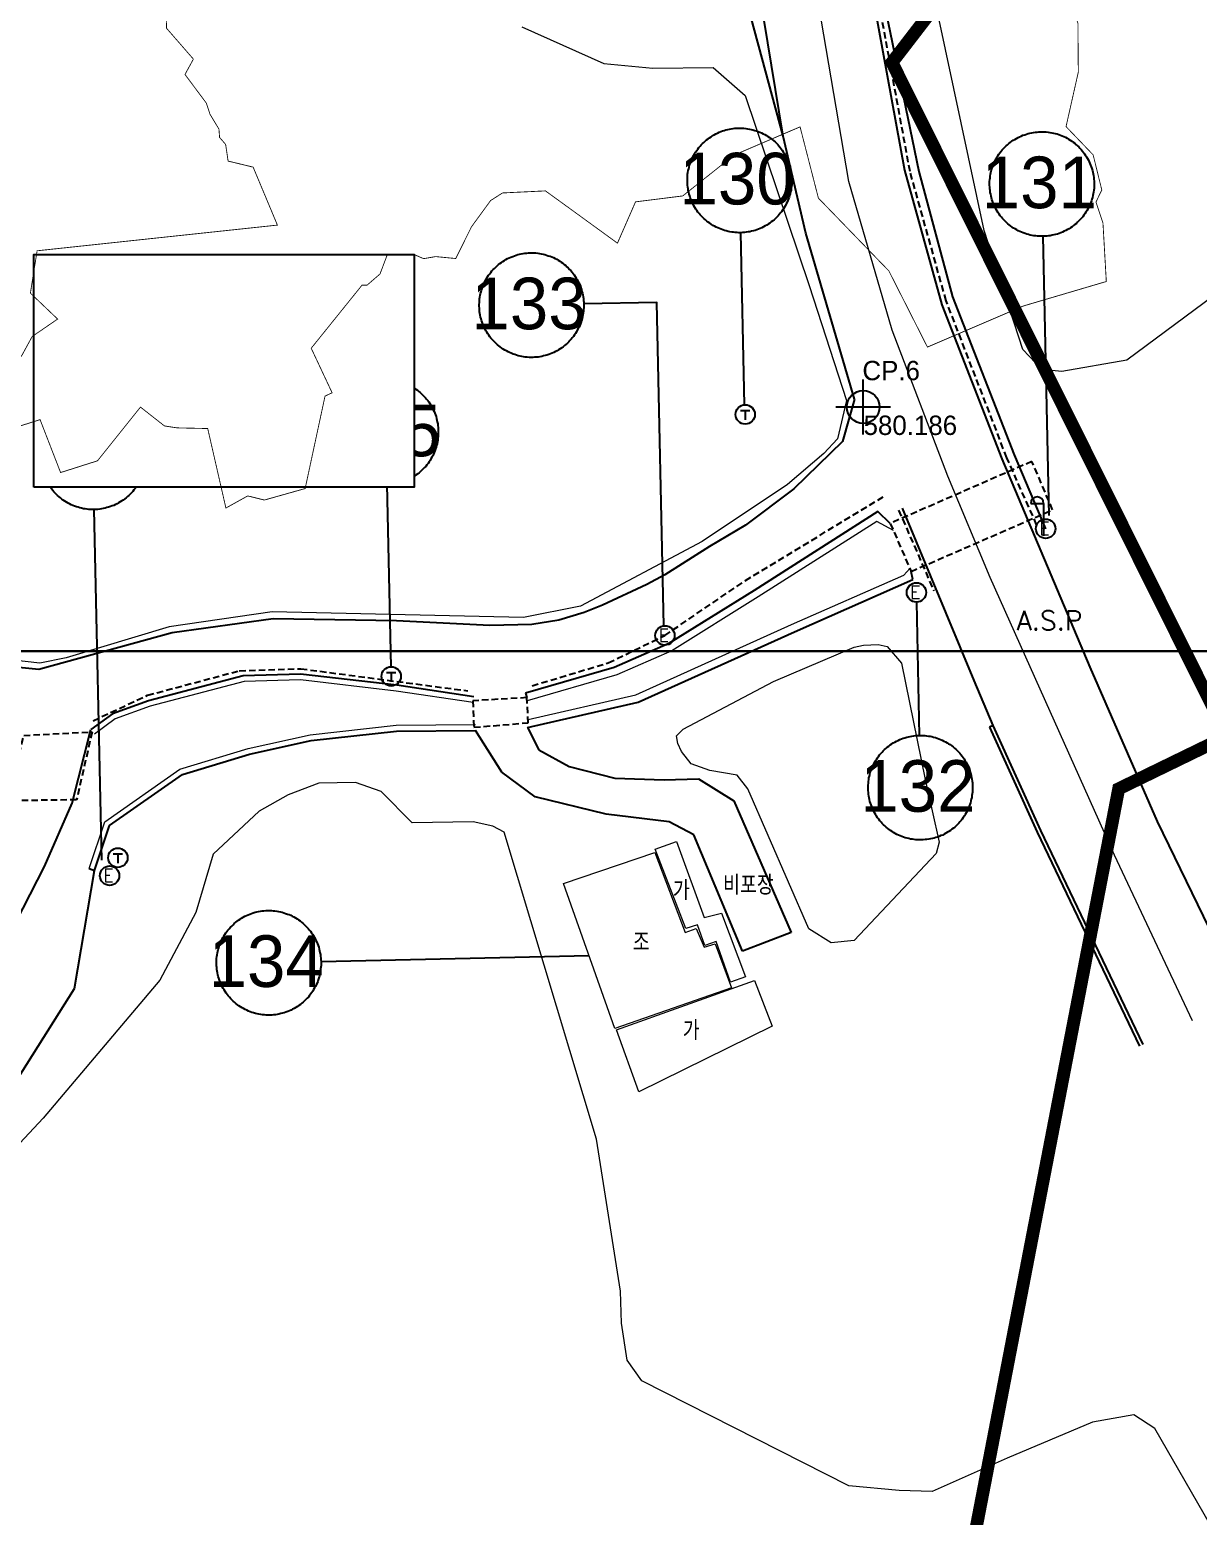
# Model space of a CAD drawing. Extents: x 296690 to 298491, y 586647 to 587790.
# Drawn here: x 297076.9 to 297167.4, y 586983 to 587098.1 of the extents above; entities that cross this region are included whole.
import ezdxf
from ezdxf.enums import TextEntityAlignment as Align

# ---------------------------------------------------------------- set-up
doc = ezdxf.new("R2010")
doc.units = 0
doc.header["$MEASUREMENT"] = 0
doc.set_wipeout_variables(frame=1)
doc.linetypes.add('DASHED', pattern=[0.75, 0.5, -0.25])
doc.linetypes.add('PHANTOM2', pattern=[1.25, 0.625, -0.125, 0.125, -0.125, 0.125, -0.125])
for name, color, linetype in [('_0넘버링', 7, 'Continuous'), ('_조사구역', 6, 'Continuous'), ('가드레일', 114, 'Continuous'), ('가로등', 7, 'Continuous'), ('기준점', 1, 'Continuous'), ('도로_비포장', 27, 'Continuous'), ('도로_아스콘', 1, 'Continuous'), ('도로_콘크리트', 7, 'Continuous'), ('석축_상단', 25, 'SUKCHUK'), ('수로(박스)', 5, 'DASHED'), ('옹벽_상단', 2, 'ONGBYUCK'), ('전력주', 2, 'Continuous'), ('지형_상단', 7, 'SUNGJEULTO'), ('통신주', 2, 'Continuous'), ('현황 텍스트', 7, 'Continuous')]:
    doc.layers.add(name, color=color, linetype=linetype)
for name, color, linetype, lineweight in [('건물', 7, 'Continuous', 20), ('바닥재질', 254, 'Continuous', 20), ('밭', 3, 'Continuous', 18), ('석축_하단', 30, 'Continuous', 18), ('중앙선', 2, 'Continuous', 18)]:
    doc.layers.add(name, color=color, linetype=linetype, lineweight=lineweight)
doc.styles.add('GHS', font='simplex.shx', dxfattribs={"bigfont": 'ngsw.shx'})
doc.styles.add('JKS_FONT', font='', dxfattribs={"height": 1.5})
doc.styles.add('sks-ghs', font='romans.shx', dxfattribs={"bigfont": 'ghs.shx'})
doc.styles.get('JKS_FONT').set_extended_font_data('Expo M')
doc.linetypes.add('ONGBYUCK', pattern='A,1,0,[")",sks-ghs,S=0.5,R=90,X=0.5,Y=0],2', length=3)
doc.linetypes.add('SUKCHUK', pattern='A,1,["V",sks-ghs,S=0.5,R=0,X=0.5,Y=0],0.25,["V",sks-ghs,S=0.5,R=0,X=0.5,Y=0],0.25,["V",sks-ghs,S=0.5,R=0,X=0.5,Y=0],1', length=2.5)
doc.linetypes.add('SUNGJEULTO', pattern='A,0.25,["|",sks-ghs,S=0.3,R=0,X=0.5,Y=0.1],0.55,["|",sks-ghs,S=0.15,R=0,X=0.5,Y=0.05],0.25', length=1.05)

# ---------------------------------------------------------------- blocks, each defined once
blk = doc.blocks.new('전력주')
at = {"layer": '전력주'}
blk.add_circle((0, 0), 0.75, dxfattribs=at)
at = {"layer": '전력주', "style": 'GHS'}
blk.add_text('E', height=1, rotation=359.9995, dxfattribs=at).set_placement((-0.5, -0.48))
blk = doc.blocks.new('통신주')
at = {"layer": '통신주', "flags": 128}
for points in [[(-0.37, 0.31), (0.35, 0.31)], [(0, 0.31), (0, -0.42)]]:
    blk.add_lwpolyline(points, dxfattribs=at)
at = {"layer": '통신주'}
blk.add_circle((0, 0), 0.75, dxfattribs=at)
blk = doc.blocks.new('가로등')
at = {"layer": '가로등'}
for points in [[(-1, 2.5), (0, 2.5)], [(0, 2.5), (0, 0)]]:
    blk.add_lwpolyline(points, dxfattribs=at)
blk.add_arc((-0.5, 2.5), 0.5, 0, 180, dxfattribs=at)
blk = doc.blocks.new('기준점')
at = {"layer": '기준점', "linetype": 'Continuous'}
for p, q in [((0, -2.12), (0, 2.12)), ((-2.12, 0), (2.12, 0))]:
    blk.add_line(p, q, dxfattribs=at)
blk.add_circle((0, 0), 1.27, dxfattribs=at)

msp = doc.modelspace()

# ---------------------------------------------------------------- linework, layer by layer
for points in [[(297059.73, 587049.97), (297059.73, 587324.97), (297509.73, 587324.97), (297509.73, 587049.97), (297059.73, 587049.97)], [(297059.73, 586774.97), (297059.73, 587049.97), (297509.73, 587049.97), (297509.73, 586774.97), (297059.73, 586774.97)]]:
    msp.add_lwpolyline(points)
at = {"layer": '_0넘버링', "linetype": 'Continuous'}
for p, q in [((297132.26, 587069.06), (297131.97, 587082.39)), ((297155.86, 587060.49), (297155.4, 587082.11)), ((297104.88, 587048.77), (297104.58, 587062.89)), ((297082.46, 587033.78), (297081.88, 587060.94)), ((297145.58, 587053.77), (297145.8, 587043.45)), ((297120.24, 587026.36), (297099.45, 587025.91))]:
    msp.add_line(p, q, dxfattribs=at)
for points in [[(297127.84, 587086.36), (297127.84, 587086.5), (297127.84, 587086.64), (297127.85, 587086.78), (297127.86, 587086.92), (297127.88, 587087.06), (297127.91, 587087.2), (297127.94, 587087.34), (297127.97, 587087.48), (297128.01, 587087.61), (297128.05, 587087.75), (297128.1, 587087.88), (297128.15, 587088.01), (297128.21, 587088.14), (297128.27, 587088.27), (297128.34, 587088.39), (297128.41, 587088.52), (297128.48, 587088.64), (297128.56, 587088.75), (297128.64, 587088.87), (297128.73, 587088.98), (297128.82, 587089.09), (297128.91, 587089.19), (297129.01, 587089.3), (297129.11, 587089.39), (297129.22, 587089.49), (297129.32, 587089.58), (297129.44, 587089.67), (297129.55, 587089.75), (297129.67, 587089.83), (297129.79, 587089.91), (297129.91, 587089.98), (297130.03, 587090.04), (297130.16, 587090.11), (297130.29, 587090.17), (297130.42, 587090.22), (297130.55, 587090.27), (297130.69, 587090.31), (297130.82, 587090.35), (297130.96, 587090.39), (297131.1, 587090.42), (297131.24, 587090.44), (297131.38, 587090.46), (297131.52, 587090.48), (297131.66, 587090.49), (297131.8, 587090.49), (297131.94, 587090.49), (297132.08, 587090.49), (297132.22, 587090.48), (297132.36, 587090.47), (297132.5, 587090.45), (297132.64, 587090.42), (297132.78, 587090.39), (297132.92, 587090.36), (297133.06, 587090.32), (297133.19, 587090.28), (297133.32, 587090.23), (297133.45, 587090.18), (297133.58, 587090.12), (297133.71, 587090.06), (297133.84, 587089.99), (297133.96, 587089.92), (297134.08, 587089.85), (297134.2, 587089.77), (297134.31, 587089.69), (297134.42, 587089.6), (297134.53, 587089.51), (297134.64, 587089.42), (297134.74, 587089.32), (297134.84, 587089.22), (297134.93, 587089.11), (297135.02, 587089), (297135.11, 587088.89), (297135.19, 587088.78), (297135.27, 587088.66), (297135.35, 587088.54), (297135.42, 587088.42), (297135.49, 587088.3), (297135.55, 587088.17), (297135.61, 587088.04), (297135.66, 587087.91), (297135.71, 587087.78), (297135.75, 587087.64), (297135.79, 587087.51), (297135.83, 587087.37), (297135.86, 587087.23), (297135.88, 587087.09), (297135.9, 587086.95), (297135.92, 587086.81), (297135.93, 587086.67), (297135.94, 587086.53), (297135.94, 587086.39), (297135.93, 587086.25), (297135.92, 587086.11), (297135.91, 587085.97), (297135.89, 587085.83), (297135.87, 587085.69), (297135.84, 587085.55), (297135.8, 587085.41), (297135.76, 587085.27), (297135.72, 587085.14), (297135.67, 587085.01), (297135.62, 587084.88), (297135.56, 587084.75), (297135.5, 587084.62), (297135.44, 587084.49), (297135.37, 587084.37), (297135.29, 587084.25), (297135.21, 587084.13), (297135.13, 587084.02), (297135.04, 587083.91), (297134.95, 587083.8), (297134.86, 587083.69), (297134.76, 587083.59), (297134.66, 587083.49), (297134.56, 587083.4), (297134.45, 587083.31), (297134.34, 587083.22), (297134.22, 587083.13), (297134.11, 587083.06), (297133.99, 587082.98), (297133.86, 587082.91), (297133.74, 587082.84), (297133.61, 587082.78), (297133.48, 587082.72), (297133.35, 587082.67), (297133.22, 587082.62), (297133.09, 587082.57), (297132.95, 587082.54), (297132.81, 587082.5), (297132.67, 587082.47), (297132.54, 587082.45), (297132.4, 587082.43), (297132.26, 587082.41), (297132.11, 587082.4), (297131.97, 587082.39), (297131.83, 587082.39), (297131.69, 587082.4), (297131.55, 587082.41), (297131.41, 587082.42), (297131.27, 587082.44), (297131.13, 587082.46), (297130.99, 587082.49), (297130.85, 587082.53), (297130.72, 587082.57), (297130.58, 587082.61), (297130.45, 587082.66), (297130.32, 587082.71), (297130.19, 587082.77), (297130.06, 587082.83), (297129.94, 587082.89), (297129.81, 587082.96), (297129.69, 587083.04), (297129.58, 587083.12), (297129.46, 587083.2), (297129.35, 587083.29), (297129.24, 587083.38), (297129.14, 587083.47), (297129.03, 587083.57), (297128.94, 587083.67), (297128.84, 587083.77), (297128.75, 587083.88), (297128.66, 587083.99), (297128.58, 587084.11), (297128.5, 587084.22), (297128.42, 587084.34), (297128.35, 587084.47), (297128.28, 587084.59), (297128.22, 587084.72), (297128.16, 587084.85), (297128.11, 587084.98), (297128.06, 587085.11), (297128.02, 587085.24), (297127.98, 587085.38), (297127.94, 587085.52), (297127.91, 587085.65), (297127.89, 587085.79), (297127.87, 587085.93), (297127.85, 587086.07), (297127.84, 587086.22), (297127.84, 587086.36)], [(297151.26, 587086.07), (297151.26, 587086.21), (297151.26, 587086.36), (297151.27, 587086.5), (297151.29, 587086.64), (297151.31, 587086.78), (297151.33, 587086.92), (297151.36, 587087.06), (297151.39, 587087.19), (297151.43, 587087.33), (297151.47, 587087.46), (297151.52, 587087.6), (297151.57, 587087.73), (297151.63, 587087.86), (297151.69, 587087.98), (297151.76, 587088.11), (297151.83, 587088.23), (297151.9, 587088.35), (297151.98, 587088.47), (297152.06, 587088.58), (297152.15, 587088.7), (297152.24, 587088.81), (297152.34, 587088.91), (297152.43, 587089.01), (297152.54, 587089.11), (297152.64, 587089.21), (297152.75, 587089.3), (297152.86, 587089.38), (297152.97, 587089.47), (297153.09, 587089.55), (297153.21, 587089.62), (297153.33, 587089.69), (297153.46, 587089.76), (297153.58, 587089.82), (297153.71, 587089.88), (297153.84, 587089.94), (297153.98, 587089.98), (297154.11, 587090.03), (297154.25, 587090.07), (297154.38, 587090.1), (297154.52, 587090.13), (297154.66, 587090.16), (297154.8, 587090.18), (297154.94, 587090.19), (297155.08, 587090.2), (297155.22, 587090.21), (297155.36, 587090.21), (297155.5, 587090.21), (297155.65, 587090.2), (297155.79, 587090.18), (297155.93, 587090.16), (297156.07, 587090.14), (297156.2, 587090.11), (297156.34, 587090.08), (297156.48, 587090.04), (297156.61, 587089.99), (297156.75, 587089.95), (297156.88, 587089.89), (297157.01, 587089.84), (297157.13, 587089.78), (297157.26, 587089.71), (297157.38, 587089.64), (297157.5, 587089.57), (297157.62, 587089.49), (297157.73, 587089.4), (297157.85, 587089.32), (297157.95, 587089.23), (297158.06, 587089.13), (297158.16, 587089.04), (297158.26, 587088.93), (297158.36, 587088.83), (297158.45, 587088.72), (297158.53, 587088.61), (297158.62, 587088.5), (297158.7, 587088.38), (297158.77, 587088.26), (297158.84, 587088.14), (297158.91, 587088.01), (297158.97, 587087.89), (297159.03, 587087.76), (297159.08, 587087.63), (297159.13, 587087.49), (297159.18, 587087.36), (297159.22, 587087.22), (297159.25, 587087.09), (297159.28, 587086.95), (297159.31, 587086.81), (297159.33, 587086.67), (297159.34, 587086.53), (297159.35, 587086.39), (297159.36, 587086.25), (297159.36, 587086.11), (297159.35, 587085.96), (297159.35, 587085.82), (297159.33, 587085.68), (297159.31, 587085.54), (297159.29, 587085.4), (297159.26, 587085.26), (297159.23, 587085.13), (297159.19, 587084.99), (297159.14, 587084.86), (297159.1, 587084.72), (297159.04, 587084.59), (297158.99, 587084.46), (297158.93, 587084.34), (297158.86, 587084.21), (297158.79, 587084.09), (297158.71, 587083.97), (297158.64, 587083.85), (297158.55, 587083.74), (297158.47, 587083.62), (297158.38, 587083.52), (297158.28, 587083.41), (297158.18, 587083.31), (297158.08, 587083.21), (297157.98, 587083.11), (297157.87, 587083.02), (297157.76, 587082.94), (297157.65, 587082.85), (297157.53, 587082.77), (297157.41, 587082.7), (297157.29, 587082.63), (297157.16, 587082.56), (297157.04, 587082.5), (297156.91, 587082.44), (297156.78, 587082.38), (297156.64, 587082.34), (297156.51, 587082.29), (297156.37, 587082.25), (297156.24, 587082.22), (297156.1, 587082.19), (297155.96, 587082.16), (297155.82, 587082.14), (297155.68, 587082.13), (297155.54, 587082.12), (297155.4, 587082.11), (297155.25, 587082.11), (297155.11, 587082.11), (297154.97, 587082.12), (297154.83, 587082.14), (297154.69, 587082.16), (297154.55, 587082.18), (297154.41, 587082.21), (297154.28, 587082.24), (297154.14, 587082.28), (297154.01, 587082.33), (297153.87, 587082.37), (297153.74, 587082.43), (297153.61, 587082.48), (297153.48, 587082.54), (297153.36, 587082.61), (297153.24, 587082.68), (297153.12, 587082.75), (297153, 587082.83), (297152.88, 587082.92), (297152.77, 587083), (297152.66, 587083.09), (297152.56, 587083.19), (297152.46, 587083.28), (297152.36, 587083.39), (297152.26, 587083.49), (297152.17, 587083.6), (297152.08, 587083.71), (297152, 587083.82), (297151.92, 587083.94), (297151.85, 587084.06), (297151.77, 587084.18), (297151.71, 587084.31), (297151.65, 587084.43), (297151.59, 587084.56), (297151.53, 587084.69), (297151.48, 587084.83), (297151.44, 587084.96), (297151.4, 587085.1), (297151.37, 587085.23), (297151.34, 587085.37), (297151.31, 587085.51), (297151.29, 587085.65), (297151.28, 587085.79), (297151.27, 587085.93), (297151.26, 587086.07)], [(297111.71, 587076.69), (297111.71, 587076.83), (297111.72, 587076.98), (297111.73, 587077.12), (297111.74, 587077.26), (297111.76, 587077.4), (297111.78, 587077.54), (297111.81, 587077.68), (297111.85, 587077.81), (297111.88, 587077.95), (297111.93, 587078.08), (297111.97, 587078.22), (297112.03, 587078.35), (297112.08, 587078.48), (297112.15, 587078.6), (297112.21, 587078.73), (297112.28, 587078.85), (297112.36, 587078.97), (297112.43, 587079.09), (297112.52, 587079.2), (297112.6, 587079.32), (297112.69, 587079.43), (297112.79, 587079.53), (297112.89, 587079.63), (297112.99, 587079.73), (297113.09, 587079.83), (297113.2, 587079.92), (297113.31, 587080.01), (297113.43, 587080.09), (297113.54, 587080.17), (297113.66, 587080.24), (297113.78, 587080.31), (297113.91, 587080.38), (297114.04, 587080.44), (297114.16, 587080.5), (297114.3, 587080.56), (297114.43, 587080.6), (297114.56, 587080.65), (297114.7, 587080.69), (297114.83, 587080.72), (297114.97, 587080.75), (297115.11, 587080.78), (297115.25, 587080.8), (297115.39, 587080.81), (297115.53, 587080.82), (297115.67, 587080.83), (297115.82, 587080.83), (297115.96, 587080.83), (297116.1, 587080.82), (297116.24, 587080.8), (297116.38, 587080.78), (297116.52, 587080.76), (297116.66, 587080.73), (297116.79, 587080.7), (297116.93, 587080.66), (297117.06, 587080.61), (297117.2, 587080.57), (297117.33, 587080.51), (297117.46, 587080.46), (297117.59, 587080.4), (297117.71, 587080.33), (297117.83, 587080.26), (297117.95, 587080.19), (297118.07, 587080.11), (297118.19, 587080.02), (297118.3, 587079.94), (297118.41, 587079.85), (297118.51, 587079.75), (297118.61, 587079.66), (297118.71, 587079.55), (297118.81, 587079.45), (297118.9, 587079.34), (297118.99, 587079.23), (297119.07, 587079.12), (297119.15, 587079), (297119.22, 587078.88), (297119.3, 587078.76), (297119.36, 587078.63), (297119.43, 587078.51), (297119.48, 587078.38), (297119.54, 587078.25), (297119.59, 587078.11), (297119.63, 587077.98), (297119.67, 587077.84), (297119.7, 587077.71), (297119.73, 587077.57), (297119.76, 587077.43), (297119.78, 587077.29), (297119.79, 587077.15), (297119.81, 587077.01), (297119.81, 587076.87), (297119.81, 587076.73), (297119.81, 587076.58), (297119.8, 587076.44), (297119.78, 587076.3), (297119.76, 587076.16), (297119.74, 587076.02), (297119.71, 587075.88), (297119.68, 587075.75), (297119.64, 587075.61), (297119.6, 587075.48), (297119.55, 587075.34), (297119.5, 587075.21), (297119.44, 587075.08), (297119.38, 587074.96), (297119.31, 587074.83), (297119.24, 587074.71), (297119.17, 587074.59), (297119.09, 587074.47), (297119.01, 587074.36), (297118.92, 587074.24), (297118.83, 587074.14), (297118.73, 587074.03), (297118.64, 587073.93), (297118.54, 587073.83), (297118.43, 587073.73), (297118.32, 587073.64), (297118.21, 587073.56), (297118.1, 587073.47), (297117.98, 587073.39), (297117.86, 587073.32), (297117.74, 587073.25), (297117.61, 587073.18), (297117.49, 587073.12), (297117.36, 587073.06), (297117.23, 587073), (297117.1, 587072.96), (297116.96, 587072.91), (297116.83, 587072.87), (297116.69, 587072.84), (297116.55, 587072.81), (297116.41, 587072.78), (297116.27, 587072.76), (297116.13, 587072.75), (297115.99, 587072.74), (297115.85, 587072.73), (297115.71, 587072.73), (297115.57, 587072.73), (297115.42, 587072.74), (297115.28, 587072.76), (297115.14, 587072.78), (297115, 587072.8), (297114.87, 587072.83), (297114.73, 587072.86), (297114.59, 587072.9), (297114.46, 587072.95), (297114.33, 587072.99), (297114.19, 587073.05), (297114.06, 587073.1), (297113.94, 587073.16), (297113.81, 587073.23), (297113.69, 587073.3), (297113.57, 587073.37), (297113.45, 587073.45), (297113.34, 587073.54), (297113.23, 587073.62), (297113.12, 587073.71), (297113.01, 587073.81), (297112.91, 587073.9), (297112.81, 587074.01), (297112.72, 587074.11), (297112.62, 587074.22), (297112.54, 587074.33), (297112.45, 587074.44), (297112.37, 587074.56), (297112.3, 587074.68), (297112.23, 587074.8), (297112.16, 587074.93), (297112.1, 587075.05), (297112.04, 587075.18), (297111.99, 587075.31), (297111.94, 587075.45), (297111.89, 587075.58), (297111.85, 587075.72), (297111.82, 587075.85), (297111.79, 587075.99), (297111.76, 587076.13), (297111.74, 587076.27), (297111.73, 587076.41), (297111.72, 587076.55), (297111.71, 587076.69)], [(297126.01, 587051.94), (297125.47, 587076.99), (297119.81, 587076.87)], [(297100.44, 587066.85), (297100.44, 587066.99), (297100.45, 587067.14), (297100.45, 587067.28), (297100.47, 587067.42), (297100.49, 587067.56), (297100.51, 587067.7), (297100.54, 587067.83), (297100.57, 587067.97), (297100.61, 587068.11), (297100.66, 587068.24), (297100.7, 587068.38), (297100.76, 587068.51), (297100.81, 587068.64), (297100.87, 587068.76), (297100.94, 587068.89), (297101.01, 587069.01), (297101.09, 587069.13), (297101.16, 587069.25), (297101.25, 587069.36), (297101.33, 587069.48), (297101.42, 587069.58), (297101.52, 587069.69), (297101.62, 587069.79), (297101.72, 587069.89), (297101.82, 587069.99), (297101.93, 587070.08), (297102.04, 587070.16), (297102.15, 587070.25), (297102.27, 587070.33), (297102.39, 587070.4), (297102.51, 587070.47), (297102.64, 587070.54), (297102.76, 587070.6), (297102.89, 587070.66), (297103.02, 587070.71), (297103.16, 587070.76), (297103.29, 587070.81), (297103.43, 587070.85), (297103.56, 587070.88), (297103.7, 587070.91), (297103.84, 587070.94), (297103.98, 587070.96), (297104.12, 587070.97), (297104.26, 587070.98), (297104.4, 587070.99), (297104.55, 587070.99), (297104.69, 587070.98), (297104.83, 587070.98), (297104.97, 587070.96), (297105.11, 587070.94), (297105.25, 587070.92), (297105.39, 587070.89), (297105.52, 587070.86), (297105.66, 587070.82), (297105.79, 587070.77), (297105.93, 587070.73), (297106.06, 587070.67), (297106.19, 587070.62), (297106.32, 587070.56), (297106.44, 587070.49), (297106.56, 587070.42), (297106.68, 587070.34), (297106.8, 587070.27), (297106.92, 587070.18), (297107.03, 587070.1), (297107.14, 587070.01), (297107.24, 587069.91), (297107.34, 587069.81), (297107.44, 587069.71), (297107.54, 587069.61), (297107.63, 587069.5), (297107.72, 587069.39), (297107.8, 587069.28), (297107.88, 587069.16), (297107.95, 587069.04), (297108.03, 587068.92), (297108.09, 587068.79), (297108.15, 587068.67), (297108.21, 587068.54), (297108.27, 587068.41), (297108.32, 587068.27), (297108.36, 587068.14), (297108.4, 587068), (297108.43, 587067.87), (297108.46, 587067.73), (297108.49, 587067.59), (297108.51, 587067.45), (297108.52, 587067.31), (297108.53, 587067.17), (297108.54, 587067.03), (297108.54, 587066.88), (297108.54, 587066.74), (297108.53, 587066.6), (297108.51, 587066.46), (297108.49, 587066.32), (297108.47, 587066.18), (297108.44, 587066.04), (297108.41, 587065.91), (297108.37, 587065.77), (297108.33, 587065.64), (297108.28, 587065.5), (297108.23, 587065.37), (297108.17, 587065.24), (297108.11, 587065.11), (297108.04, 587064.99), (297107.97, 587064.87), (297107.9, 587064.75), (297107.82, 587064.63), (297107.74, 587064.51), (297107.65, 587064.4), (297107.56, 587064.29), (297107.46, 587064.19), (297107.37, 587064.09), (297107.26, 587063.99), (297107.16, 587063.89), (297107.05, 587063.8), (297106.94, 587063.71), (297106.83, 587063.63), (297106.71, 587063.55), (297106.59, 587063.48), (297106.47, 587063.4), (297106.34, 587063.34), (297106.22, 587063.28), (297106.09, 587063.22), (297105.96, 587063.16), (297105.82, 587063.11), (297105.69, 587063.07), (297105.55, 587063.03), (297105.42, 587063), (297105.28, 587062.97), (297105.14, 587062.94), (297105, 587062.92), (297104.86, 587062.91), (297104.72, 587062.9), (297104.58, 587062.89), (297104.44, 587062.89), (297104.29, 587062.89), (297104.15, 587062.9), (297104.01, 587062.92), (297103.87, 587062.94), (297103.73, 587062.96), (297103.6, 587062.99), (297103.46, 587063.02), (297103.32, 587063.06), (297103.19, 587063.1), (297103.05, 587063.15), (297102.92, 587063.2), (297102.79, 587063.26), (297102.67, 587063.32), (297102.54, 587063.39), (297102.42, 587063.46), (297102.3, 587063.53), (297102.18, 587063.61), (297102.07, 587063.69), (297101.95, 587063.78), (297101.85, 587063.87), (297101.74, 587063.97), (297101.64, 587064.06), (297101.54, 587064.17), (297101.44, 587064.27), (297101.35, 587064.38), (297101.27, 587064.49), (297101.18, 587064.6), (297101.1, 587064.72), (297101.03, 587064.84), (297100.96, 587064.96), (297100.89, 587065.09), (297100.83, 587065.21), (297100.77, 587065.34), (297100.72, 587065.47), (297100.67, 587065.61), (297100.62, 587065.74), (297100.58, 587065.88), (297100.55, 587066.01), (297100.52, 587066.15), (297100.49, 587066.29), (297100.47, 587066.43), (297100.46, 587066.57), (297100.45, 587066.71), (297100.44, 587066.85)], [(297077.75, 587064.91), (297077.74, 587065.05), (297077.75, 587065.19), (297077.76, 587065.33), (297077.77, 587065.47), (297077.79, 587065.61), (297077.82, 587065.75), (297077.84, 587065.89), (297077.88, 587066.03), (297077.92, 587066.16), (297077.96, 587066.3), (297078.01, 587066.43), (297078.06, 587066.56), (297078.12, 587066.69), (297078.18, 587066.82), (297078.24, 587066.94), (297078.31, 587067.07), (297078.39, 587067.19), (297078.47, 587067.3), (297078.55, 587067.42), (297078.64, 587067.53), (297078.73, 587067.64), (297078.82, 587067.74), (297078.92, 587067.85), (297079.02, 587067.94), (297079.13, 587068.04), (297079.23, 587068.13), (297079.34, 587068.22), (297079.46, 587068.3), (297079.58, 587068.38), (297079.69, 587068.46), (297079.82, 587068.53), (297079.94, 587068.59), (297080.07, 587068.66), (297080.2, 587068.72), (297080.33, 587068.77), (297080.46, 587068.82), (297080.59, 587068.86), (297080.73, 587068.9), (297080.87, 587068.94), (297081.01, 587068.97), (297081.14, 587068.99), (297081.28, 587069.01), (297081.43, 587069.03), (297081.57, 587069.04), (297081.71, 587069.04), (297081.85, 587069.04), (297081.99, 587069.04), (297082.13, 587069.03), (297082.27, 587069.02), (297082.41, 587069), (297082.55, 587068.97), (297082.69, 587068.94), (297082.83, 587068.91), (297082.96, 587068.87), (297083.1, 587068.83), (297083.23, 587068.78), (297083.36, 587068.73), (297083.49, 587068.67), (297083.62, 587068.61), (297083.74, 587068.54), (297083.87, 587068.47), (297083.99, 587068.4), (297084.1, 587068.32), (297084.22, 587068.24), (297084.33, 587068.15), (297084.44, 587068.06), (297084.54, 587067.97), (297084.65, 587067.87), (297084.75, 587067.77), (297084.84, 587067.66), (297084.93, 587067.55), (297085.02, 587067.44), (297085.1, 587067.33), (297085.18, 587067.21), (297085.26, 587067.09), (297085.33, 587066.97), (297085.4, 587066.85), (297085.46, 587066.72), (297085.52, 587066.59), (297085.57, 587066.46), (297085.62, 587066.33), (297085.66, 587066.19), (297085.7, 587066.06), (297085.74, 587065.92), (297085.77, 587065.78), (297085.79, 587065.64), (297085.81, 587065.5), (297085.83, 587065.36), (297085.84, 587065.22), (297085.84, 587065.08), (297085.84, 587064.94), (297085.84, 587064.8), (297085.83, 587064.66), (297085.82, 587064.52), (297085.8, 587064.38), (297085.77, 587064.24), (297085.74, 587064.1), (297085.71, 587063.96), (297085.67, 587063.82), (297085.63, 587063.69), (297085.58, 587063.56), (297085.53, 587063.43), (297085.47, 587063.3), (297085.41, 587063.17), (297085.34, 587063.04), (297085.27, 587062.92), (297085.2, 587062.8), (297085.12, 587062.68), (297085.04, 587062.57), (297084.95, 587062.46), (297084.86, 587062.35), (297084.77, 587062.24), (297084.67, 587062.14), (297084.57, 587062.04), (297084.46, 587061.95), (297084.36, 587061.86), (297084.24, 587061.77), (297084.13, 587061.68), (297084.01, 587061.61), (297083.89, 587061.53), (297083.77, 587061.46), (297083.65, 587061.39), (297083.52, 587061.33), (297083.39, 587061.27), (297083.26, 587061.22), (297083.13, 587061.17), (297082.99, 587061.12), (297082.86, 587061.09), (297082.72, 587061.05), (297082.58, 587061.02), (297082.44, 587061), (297082.3, 587060.98), (297082.16, 587060.96), (297082.02, 587060.95), (297081.88, 587060.94), (297081.74, 587060.94), (297081.6, 587060.95), (297081.46, 587060.96), (297081.32, 587060.97), (297081.18, 587060.99), (297081.04, 587061.01), (297080.9, 587061.04), (297080.76, 587061.08), (297080.63, 587061.12), (297080.49, 587061.16), (297080.36, 587061.21), (297080.23, 587061.26), (297080.1, 587061.32), (297079.97, 587061.38), (297079.85, 587061.44), (297079.72, 587061.51), (297079.6, 587061.59), (297079.48, 587061.67), (297079.37, 587061.75), (297079.26, 587061.84), (297079.15, 587061.93), (297079.04, 587062.02), (297078.94, 587062.12), (297078.84, 587062.22), (297078.75, 587062.32), (297078.66, 587062.43), (297078.57, 587062.54), (297078.49, 587062.66), (297078.41, 587062.77), (297078.33, 587062.89), (297078.26, 587063.02), (297078.19, 587063.14), (297078.13, 587063.27), (297078.07, 587063.4), (297078.02, 587063.53), (297077.97, 587063.66), (297077.93, 587063.79), (297077.89, 587063.93), (297077.85, 587064.07), (297077.82, 587064.2), (297077.8, 587064.34), (297077.78, 587064.48), (297077.76, 587064.62), (297077.75, 587064.77), (297077.75, 587064.91)], [(297141.84, 587039.31), (297141.84, 587039.45), (297141.85, 587039.59), (297141.86, 587039.74), (297141.87, 587039.88), (297141.89, 587040.02), (297141.91, 587040.16), (297141.94, 587040.29), (297141.98, 587040.43), (297142.01, 587040.57), (297142.06, 587040.7), (297142.1, 587040.83), (297142.16, 587040.97), (297142.21, 587041.1), (297142.28, 587041.22), (297142.34, 587041.35), (297142.41, 587041.47), (297142.49, 587041.59), (297142.56, 587041.71), (297142.65, 587041.82), (297142.73, 587041.93), (297142.82, 587042.04), (297142.92, 587042.15), (297143.02, 587042.25), (297143.12, 587042.35), (297143.22, 587042.44), (297143.33, 587042.54), (297143.44, 587042.62), (297143.56, 587042.71), (297143.67, 587042.79), (297143.79, 587042.86), (297143.91, 587042.93), (297144.04, 587043), (297144.17, 587043.06), (297144.29, 587043.12), (297144.43, 587043.17), (297144.56, 587043.22), (297144.69, 587043.27), (297144.83, 587043.31), (297144.96, 587043.34), (297145.1, 587043.37), (297145.24, 587043.4), (297145.38, 587043.42), (297145.52, 587043.43), (297145.66, 587043.44), (297145.8, 587043.45), (297145.95, 587043.45), (297146.09, 587043.44), (297146.23, 587043.43), (297146.37, 587043.42), (297146.51, 587043.4), (297146.65, 587043.38), (297146.79, 587043.35), (297146.92, 587043.31), (297147.06, 587043.28), (297147.2, 587043.23), (297147.33, 587043.19), (297147.46, 587043.13), (297147.59, 587043.08), (297147.72, 587043.01), (297147.84, 587042.95), (297147.96, 587042.88), (297148.08, 587042.8), (297148.2, 587042.73), (297148.32, 587042.64), (297148.43, 587042.56), (297148.54, 587042.47), (297148.64, 587042.37), (297148.74, 587042.27), (297148.84, 587042.17), (297148.94, 587042.07), (297149.03, 587041.96), (297149.12, 587041.85), (297149.2, 587041.73), (297149.28, 587041.62), (297149.35, 587041.5), (297149.43, 587041.38), (297149.49, 587041.25), (297149.56, 587041.12), (297149.61, 587041), (297149.67, 587040.86), (297149.72, 587040.73), (297149.76, 587040.6), (297149.8, 587040.46), (297149.83, 587040.33), (297149.86, 587040.19), (297149.89, 587040.05), (297149.91, 587039.91), (297149.92, 587039.77), (297149.94, 587039.63), (297149.94, 587039.49), (297149.94, 587039.34), (297149.94, 587039.2), (297149.93, 587039.06), (297149.91, 587038.92), (297149.89, 587038.78), (297149.87, 587038.64), (297149.84, 587038.5), (297149.81, 587038.37), (297149.77, 587038.23), (297149.73, 587038.1), (297149.68, 587037.96), (297149.63, 587037.83), (297149.57, 587037.7), (297149.51, 587037.57), (297149.44, 587037.45), (297149.37, 587037.33), (297149.3, 587037.21), (297149.22, 587037.09), (297149.14, 587036.97), (297149.05, 587036.86), (297148.96, 587036.75), (297148.86, 587036.65), (297148.77, 587036.55), (297148.67, 587036.45), (297148.56, 587036.35), (297148.45, 587036.26), (297148.34, 587036.17), (297148.23, 587036.09), (297148.11, 587036.01), (297147.99, 587035.94), (297147.87, 587035.86), (297147.74, 587035.8), (297147.62, 587035.73), (297147.49, 587035.68), (297147.36, 587035.62), (297147.23, 587035.57), (297147.09, 587035.53), (297146.96, 587035.49), (297146.82, 587035.46), (297146.68, 587035.43), (297146.54, 587035.4), (297146.4, 587035.38), (297146.26, 587035.37), (297146.12, 587035.35), (297145.98, 587035.35), (297145.84, 587035.35), (297145.7, 587035.35), (297145.55, 587035.36), (297145.41, 587035.38), (297145.27, 587035.4), (297145.13, 587035.42), (297145, 587035.45), (297144.86, 587035.48), (297144.72, 587035.52), (297144.59, 587035.56), (297144.46, 587035.61), (297144.32, 587035.66), (297144.19, 587035.72), (297144.07, 587035.78), (297143.94, 587035.85), (297143.82, 587035.92), (297143.7, 587035.99), (297143.58, 587036.07), (297143.47, 587036.15), (297143.36, 587036.24), (297143.25, 587036.33), (297143.14, 587036.43), (297143.04, 587036.52), (297142.94, 587036.62), (297142.85, 587036.73), (297142.75, 587036.84), (297142.67, 587036.95), (297142.58, 587037.06), (297142.5, 587037.18), (297142.43, 587037.3), (297142.36, 587037.42), (297142.29, 587037.55), (297142.23, 587037.67), (297142.17, 587037.8), (297142.12, 587037.93), (297142.07, 587038.06), (297142.02, 587038.2), (297141.98, 587038.33), (297141.95, 587038.47), (297141.92, 587038.61), (297141.89, 587038.75), (297141.87, 587038.89), (297141.86, 587039.03), (297141.85, 587039.17), (297141.84, 587039.31)], [(297091.35, 587025.74), (297091.35, 587025.88), (297091.36, 587026.02), (297091.36, 587026.17), (297091.38, 587026.31), (297091.4, 587026.45), (297091.42, 587026.59), (297091.45, 587026.72), (297091.48, 587026.86), (297091.52, 587027), (297091.57, 587027.13), (297091.61, 587027.26), (297091.67, 587027.4), (297091.72, 587027.53), (297091.78, 587027.65), (297091.85, 587027.78), (297091.92, 587027.9), (297092, 587028.02), (297092.07, 587028.14), (297092.16, 587028.25), (297092.24, 587028.36), (297092.33, 587028.47), (297092.43, 587028.58), (297092.53, 587028.68), (297092.63, 587028.78), (297092.73, 587028.87), (297092.84, 587028.97), (297092.95, 587029.05), (297093.06, 587029.14), (297093.18, 587029.22), (297093.3, 587029.29), (297093.42, 587029.36), (297093.55, 587029.43), (297093.67, 587029.49), (297093.8, 587029.55), (297093.93, 587029.6), (297094.07, 587029.65), (297094.2, 587029.7), (297094.34, 587029.74), (297094.47, 587029.77), (297094.61, 587029.8), (297094.75, 587029.83), (297094.89, 587029.85), (297095.03, 587029.86), (297095.17, 587029.87), (297095.31, 587029.88), (297095.46, 587029.88), (297095.6, 587029.87), (297095.74, 587029.86), (297095.88, 587029.85), (297096.02, 587029.83), (297096.16, 587029.81), (297096.3, 587029.78), (297096.43, 587029.74), (297096.57, 587029.71), (297096.7, 587029.66), (297096.84, 587029.61), (297096.97, 587029.56), (297097.1, 587029.51), (297097.22, 587029.44), (297097.35, 587029.38), (297097.47, 587029.31), (297097.59, 587029.23), (297097.71, 587029.16), (297097.83, 587029.07), (297097.94, 587028.99), (297098.05, 587028.9), (297098.15, 587028.8), (297098.25, 587028.7), (297098.35, 587028.6), (297098.45, 587028.5), (297098.54, 587028.39), (297098.63, 587028.28), (297098.71, 587028.16), (297098.79, 587028.05), (297098.86, 587027.93), (297098.94, 587027.81), (297099, 587027.68), (297099.06, 587027.55), (297099.12, 587027.43), (297099.18, 587027.29), (297099.22, 587027.16), (297099.27, 587027.03), (297099.31, 587026.89), (297099.34, 587026.75), (297099.37, 587026.62), (297099.4, 587026.48), (297099.42, 587026.34), (297099.43, 587026.2), (297099.44, 587026.06), (297099.45, 587025.91), (297099.45, 587025.77), (297099.45, 587025.63), (297099.44, 587025.49), (297099.42, 587025.35), (297099.4, 587025.21), (297099.38, 587025.07), (297099.35, 587024.93), (297099.32, 587024.8), (297099.28, 587024.66), (297099.24, 587024.52), (297099.19, 587024.39), (297099.14, 587024.26), (297099.08, 587024.13), (297099.02, 587024), (297098.95, 587023.88), (297098.88, 587023.76), (297098.81, 587023.64), (297098.73, 587023.52), (297098.64, 587023.4), (297098.56, 587023.29), (297098.47, 587023.18), (297098.37, 587023.08), (297098.28, 587022.98), (297098.17, 587022.88), (297098.07, 587022.78), (297097.96, 587022.69), (297097.85, 587022.6), (297097.74, 587022.52), (297097.62, 587022.44), (297097.5, 587022.36), (297097.38, 587022.29), (297097.25, 587022.23), (297097.13, 587022.16), (297097, 587022.11), (297096.87, 587022.05), (297096.73, 587022), (297096.6, 587021.96), (297096.46, 587021.92), (297096.33, 587021.89), (297096.19, 587021.86), (297096.05, 587021.83), (297095.91, 587021.81), (297095.77, 587021.79), (297095.63, 587021.78), (297095.49, 587021.78), (297095.35, 587021.78), (297095.2, 587021.78), (297095.06, 587021.79), (297094.92, 587021.81), (297094.78, 587021.83), (297094.64, 587021.85), (297094.51, 587021.88), (297094.37, 587021.91), (297094.23, 587021.95), (297094.1, 587021.99), (297093.96, 587022.04), (297093.83, 587022.09), (297093.7, 587022.15), (297093.58, 587022.21), (297093.45, 587022.28), (297093.33, 587022.35), (297093.21, 587022.42), (297093.09, 587022.5), (297092.98, 587022.58), (297092.86, 587022.67), (297092.76, 587022.76), (297092.65, 587022.86), (297092.55, 587022.95), (297092.45, 587023.05), (297092.35, 587023.16), (297092.26, 587023.27), (297092.18, 587023.38), (297092.09, 587023.49), (297092.01, 587023.61), (297091.94, 587023.73), (297091.87, 587023.85), (297091.8, 587023.98), (297091.74, 587024.1), (297091.68, 587024.23), (297091.63, 587024.36), (297091.58, 587024.49), (297091.53, 587024.63), (297091.49, 587024.76), (297091.46, 587024.9), (297091.43, 587025.04), (297091.4, 587025.18), (297091.38, 587025.32), (297091.37, 587025.46), (297091.36, 587025.6), (297091.35, 587025.74)]]:
    msp.add_lwpolyline(points, dxfattribs=at)
at = {"layer": '_조사구역', "color": 1, "linetype": 'PHANTOM2', "ltscale": 10, "const_width": 1, "flags": 128}
msp.add_lwpolyline([(296888.84, 587577.29), (296916.15, 587564.87), (296917.16, 587546.98), (296944.06, 587499.88), (296962.64, 587506.35), (296964.44, 587470.58), (296997.02, 587434.8), (296987.35, 587416.46), (297013.51, 587382.87), (297017.84, 587370.08), (297028.94, 587352.6), (297029.92, 587342.81), (297037.31, 587334.59), (297040.56, 587314.96), (297070.47, 587308.46), (297100.62, 587240.51), (296816.88, 587204.01), (296810.03, 587153.67), (296842.85, 587123.71), (296813.17, 587102.47), (296801.87, 587080.63), (296792.42, 587066.55), (296780.99, 587053.96), (296729.3, 587013.64), (296789.94, 586992.35), (296824.61, 587004.26), (296850.23, 586942.24), (296893.72, 586957.02), (296943.19, 587021.67), (296972.09, 586999.95), (296987, 586998.05), (297023.23, 586997.93), (297046.89, 586904.34), (297072.38, 586919.28), (297092.13, 586914.81), (297140.05, 586929.39), (297161.26, 587039.31), (297169.67, 587043.4), (297143.69, 587095.58), (297202.29, 587171.68), (297208.17, 587171.56), (297223.3, 587185.23), (297231.66, 587208.89), (297261.64, 587209.69), (297274.46, 587204.56), (297288.68, 587207.29), (297312.55, 587205.4), (297330.39, 587243.47), (297352.25, 587274.95), (297366.21, 587284.27), (297417.02, 587287.72), (297445.1, 587268.3), (297503.61, 587227.81), (297523.96, 587277.06), (297579.61, 587285.31), (297639.29, 587334.83), (297716.69, 587369.95), (297740.28, 587286.16), (297825.46, 587201.84), (297873.06, 587112.59), (297985.44, 587163.71), (298083.12, 587194.83), (298077.66, 587264.11), (298068.85, 587288.67), (298075.49, 587302.92), (298064.34, 587344.33), (298031.59, 587377.11), (298044.64, 587441.82), (298042.94, 587499.78), (298028.92, 587538.45), (298039.34, 587564.95), (298043.46, 587576.46), (298029.63, 587619.83), (298018.44, 587640.96), (298021.43, 587663.04), (298018.74, 587675.87), (298016.58, 587686.14), (298003.66, 587699.07), (297992.44, 587709.1), (297988.83, 587725.13), (297944.08, 587728.99), (297800.52, 587643.82), (297772.38, 587662.14), (297757.38, 587592.19), (297693.21, 587575.36), (297656.54, 587574.02), (297572.22, 587570.95), (297613.4, 587635.68), (297629.04, 587661.26), (297639.97, 587676.97), (297661.05, 587707.24), (297598.57, 587775.35), (297577.8, 587771.53), (297529.25, 587759.19), (297490.27, 587737.05), (297479.32, 587721.33), (297454.97, 587717.47), (297250.91, 587692.79), (297212.29, 587661.66), (297187.56, 587688.51), (297176.05, 587696.22), (297149.46, 587697.29), (297117.93, 587719.01), (297086.05, 587732.64), (297066.45, 587740.82), (297055.85, 587761.22), (297045.64, 587752.78), (296998.56, 587747.18), (296975.92, 587745.76), (296966.62, 587742.51), (296946.71, 587733.47), (296916.68, 587715.59), (296875.89, 587729.39), (296872.69, 587730.05), (296872.4, 587730.11), (296864.88, 587731.65), (296743.31, 587733.69), (296691.62, 587698.85), (296718.09, 587653.84), (296730.15, 587649.14), (296737.49, 587637.8), (296758.71, 587639.51), (296767.47, 587630.15), (296786.92, 587626.97), (296789.39, 587586.73), (296810.55, 587586.52), (296815.91, 587576.91), (296842.39, 587563.91), (296888.84, 587577.29)], dxfattribs=at)
at = {"layer": '가드레일', "linetype": 'DASHED'}
for p, q in [((297145.09, 587087.12), (297142.67, 587100.28)), ((297147.89, 587077.12), (297145.09, 587087.12)), ((297152.59, 587064.96), (297147.89, 587077.12)), ((297154.9, 587059.76), (297152.59, 587064.96)), ((297132.33, 587055.44), (297143.06, 587061.96)), ((297144.21, 587060.9), (297146.94, 587054.64)), ((297126.1, 587051.19), (297132.33, 587055.44)), ((297121.71, 587049.07), (297126.1, 587051.19)), ((297086.01, 587046.56), (297093.12, 587048.45)), ((297093.12, 587048.45), (297097.88, 587048.61)), ((297097.88, 587048.61), (297110.83, 587046.9)), ((297115.81, 587047.29), (297121.71, 587049.07)), ((297081.79, 587044.58), (297086.01, 587046.56))]:
    msp.add_line(p, q, dxfattribs=at)
at = {"layer": '건물'}
for points in [[(297126.99, 587035.23), (297129.13, 587029.33), (297130.48, 587029.68), (297132.33, 587024.75), (297131.18, 587024.32), (297130.06, 587027.47), (297129.2, 587027.16), (297128.62, 587028.78), (297127.72, 587028.5), (297125.35, 587034.64), (297126.99, 587035.23)], [(297125.31, 587034.38), (297127.67, 587028.17), (297128.53, 587028.5), (297129.14, 587027.04), (297129.98, 587027.3), (297131.26, 587023.88), (297122.22, 587020.74), (297118.25, 587031.98), (297125.31, 587034.38)], [(297134.41, 587020.91), (297124.07, 587015.84), (297122.35, 587020.63), (297133.03, 587024.45), (297134.41, 587020.91)]]:
    msp.add_lwpolyline(points, dxfattribs=at)
at = {"layer": '도로_비포장'}
for p, q in [((297113.45, 587040.59), (297111.43, 587043.83)), ((297115.45, 587044.06), (297116.32, 587042.32)), ((297116.32, 587042.32), (297118.67, 587041.03)), ((297116.05, 587038.69), (297113.45, 587040.59)), ((297118.67, 587041.03), (297122.22, 587040.14)), ((297122.22, 587040.14), (297126.05, 587040)), ((297126.05, 587040), (297128.71, 587040.09)), ((297128.71, 587040.09), (297131.45, 587038.38)), ((297121.54, 587037.35), (297116.05, 587038.69)), ((297131.45, 587038.38), (297135.88, 587028.17)), ((297126.42, 587036.75), (297121.54, 587037.35)), ((297128.35, 587035.74), (297126.42, 587036.75)), ((297132.1, 587026.73), (297128.35, 587035.74)), ((297135.88, 587028.17), (297132.1, 587026.73))]:
    msp.add_line(p, q, dxfattribs=at)
at = {"layer": '도로_아스콘'}
for p, q in [((297135.26, 587089.87), (297133.76, 587098.99)), ((297142.32, 587100.08), (297144.65, 587087.24)), ((297137.01, 587082.36), (297135.26, 587089.87)), ((297144.65, 587087.24), (297147.56, 587076.81)), ((297140.78, 587069.49), (297137.01, 587082.36)), ((297147.56, 587076.81), (297152.2, 587064.88)), ((297140.78, 587069.49), (297139.86, 587066.22)), ((297139.86, 587066.22), (297136.09, 587062.54)), ((297152.2, 587064.88), (297159.02, 587048.74)), ((297150.07, 587047.7), (297144.51, 587061.06)), ((297159.02, 587048.74), (297164.25, 587036.78)), ((297151.54, 587044.21), (297150.07, 587047.7)), ((297155.22, 587036.07), (297151.54, 587044.21)), ((297164.25, 587036.78), (297170.85, 587023.14)), ((297163.15, 587019.5), (297155.22, 587036.07))]:
    msp.add_line(p, q, dxfattribs=at)
at = {"layer": '도로_콘크리트'}
for points in [[(297136.09, 587062.54), (297132.33, 587059.74), (297129.56, 587058.07), (297126.09, 587055.88), (297124.69, 587055.13), (297121.27, 587053.54), (297119.85, 587052.98), (297117.87, 587052.38), (297115.78, 587052.05), (297112.53, 587051.96), (297105.3, 587052.33), (297095.74, 587052.48), (297087.91, 587051.39), (297077.58, 587048.55), (297074.22, 587048.9), (297065.47, 587051.49), (297054.07, 587055.16), (297042.72, 587057.92), (297036.47, 587060.93), (297033.53, 587063.67), (297031.94, 587069.92), (297032.48, 587079.27), (297034.31, 587096.08), (297033.71, 587099.7)], [(297027.56, 586988.02), (297032.26, 586988.91), (297040.37, 586992.18), (297047.24, 586994.96), (297052.41, 586998.62), (297056.37, 587002.58), (297058.94, 587005.39), (297064.67, 587012.82), (297070.71, 587020.28), (297074.12, 587025.73), (297078.02, 587033.28), (297080.17, 587038.2), (297081.62, 587043.91)]]:
    msp.add_lwpolyline(points, dxfattribs=at)
at = {"layer": '밭'}
for points in [[(297161.88, 587072.51), (297156.86, 587071.64), (297155.31, 587071.8), (297153.83, 587073.35), (297150.84, 587082.57), (297147.28, 587099.24), (297146.84, 587107.88), (297146.95, 587109.66), (297147.81, 587110.22), (297154.28, 587111.59), (297161.88, 587111.33), (297177.35, 587110.95), (297178.94, 587110.6), (297179.72, 587109.95), (297180.26, 587105.62), (297181.92, 587088.89), (297180.57, 587086.35), (297161.88, 587072.51)], [(297135.6, 587062.89), (297128.98, 587058.47), (297119.55, 587053.45), (297115.14, 587052.57), (297095.66, 587053.02), (297087.68, 587051.87), (297079.71, 587049.46), (297077.66, 587049.03), (297074.22, 587049.42), (297054.18, 587055.71), (297043.26, 587058.73), (297037.08, 587061.44), (297035.7, 587062.76), (297034.34, 587064.39), (297033.07, 587069.72), (297033.44, 587076.27), (297033.61, 587079.42), (297035.81, 587093.25), (297035.91, 587094.6), (297036.06, 587101.23)], [(297115.02, 587098.34), (297121.37, 587095.51), (297125.16, 587095.13), (297129.84, 587095.18), (297132.32, 587093.01), (297137.28, 587078.31), (297140.17, 587069.38), (297139.47, 587066.43), (297138.4, 587065.29), (297135.6, 587062.89)], [(297129.59, 587040.73), (297128.13, 587041.24), (297127.37, 587042.19), (297127.1, 587042.83), (297127, 587043.42), (297127.51, 587043.92), (297134.52, 587047.62), (297140.76, 587050.28), (297141.49, 587050.43), (297142.62, 587050.49), (297143.32, 587050.34), (297144.42, 587049.03), (297146.27, 587040.02), (297147.34, 587035.18), (297147.12, 587034.31), (297140.77, 587027.57), (297138.98, 587027.38), (297137.26, 587028.45), (297132.51, 587039.31), (297131.69, 587040.37), (297129.59, 587040.73)], [(297175.42, 586970.03), (297164.05, 586989.74), (297162.43, 586990.8), (297159.22, 586990.24), (297152.63, 586987.45), (297146.81, 586984.88), (297144.25, 586984.95), (297140.36, 586985.3), (297124.3, 586993.45), (297123.18, 586995.05), (297122.74, 586997.9), (297122.66, 587000.39), (297120.79, 587012.16), (297113.64, 587035.95), (297112.77, 587036.41), (297111.23, 587036.75), (297106.52, 587036.68), (297104.11, 587039.1), (297102.12, 587039.8), (297099.29, 587039.74), (297096.91, 587038.84), (297094.65, 587037.59), (297091.09, 587034.25), (297089.74, 587029.72), (297086.97, 587024.48), (297077.91, 587013.8), (297071.74, 587007.22)]]:
    msp.add_lwpolyline(points, dxfattribs=at)
at = {"layer": '석축_상단'}
for p, q in [((297142.6, 587060.79), (297133.01, 587054.68)), ((297143.56, 587059.87), (297142.6, 587060.79)), ((297136.15, 587051.48), (297145.32, 587055.52)), ((297145.32, 587055.52), (297145.17, 587056.15)), ((297133.01, 587054.68), (297126.36, 587050.53)), ((297124.03, 587046.01), (297136.15, 587051.48)), ((297126.36, 587050.53), (297122.16, 587048.71)), ((297122.16, 587048.71), (297115.29, 587046.71)), ((297093.42, 587048.06), (297086.07, 587046.13)), ((297097.87, 587048.19), (297093.42, 587048.06)), ((297105.33, 587047.33), (297097.87, 587048.19)), ((297111.29, 587046.44), (297105.33, 587047.33)), ((297086.07, 587046.13), (297083.29, 587045.13)), ((297115.29, 587046.71), (297115.41, 587046.37)), ((297115.45, 587044.06), (297124.03, 587046.01)), ((297083.29, 587045.13), (297081.62, 587043.91)), ((297098.69, 587043.06), (297105.29, 587043.78)), ((297105.29, 587043.78), (297111.43, 587043.83)), ((297093.91, 587041.99), (297098.69, 587043.06)), ((297088.72, 587040.41), (297093.91, 587041.99)), ((297083.07, 587036.47), (297088.72, 587040.41)), ((297081.91, 587032.99), (297083.07, 587036.47)), ((297081.48, 587033.13), (297081.91, 587032.99))]:
    msp.add_line(p, q, dxfattribs=at)
at = {"layer": '석축_하단'}
for p, q in [((297142.52, 587060.03), (297133.33, 587054.18)), ((297143.8, 587059.31), (297142.52, 587060.03)), ((297144.62, 587055.86), (297145.07, 587056.38)), ((297135.9, 587052.03), (297144.62, 587055.86)), ((297133.33, 587054.18), (297126.64, 587050)), ((297123.84, 587046.58), (297135.9, 587052.03)), ((297126.64, 587050), (297122.36, 587048.14)), ((297093.49, 587047.61), (297086.21, 587045.7)), ((297097.85, 587047.74), (297093.49, 587047.61)), ((297105.28, 587046.88), (297097.85, 587047.74)), ((297122.36, 587048.14), (297115.42, 587046.12)), ((297111.23, 587046), (297105.28, 587046.88)), ((297115.5, 587044.68), (297123.84, 587046.58)), ((297086.21, 587045.7), (297083.51, 587044.73)), ((297083.51, 587044.73), (297081.89, 587043.54)), ((297098.62, 587043.5), (297105.26, 587044.23)), ((297105.26, 587044.23), (297111.43, 587044.28)), ((297093.8, 587042.43), (297098.62, 587043.5)), ((297088.52, 587040.82), (297093.8, 587042.43)), ((297082.69, 587036.75), (297088.52, 587040.82)), ((297081.48, 587033.13), (297082.69, 587036.75))]:
    msp.add_line(p, q, dxfattribs=at)
at = {"layer": '수로(박스)'}
for points in [[(297154.54, 587064.67), (297143.56, 587059.87), (297145.17, 587056.15), (297156.14, 587060.92), (297154.54, 587064.67)], [(297111.21, 587046.13), (297111.3, 587044.08), (297115.51, 587044.42), (297115.41, 587046.37), (297111.21, 587046.13)], [(297080.51, 587038.46), (297075.18, 587038.38), (297076.41, 587043.45), (297081.71, 587043.72), (297080.51, 587038.46)]]:
    msp.add_lwpolyline(points, dxfattribs=at)
at = {"layer": '옹벽_상단'}
for p, q in [((297151.54, 587044.21), (297151.26, 587044.09)), ((297151.26, 587044.09), (297154.94, 587035.94)), ((297154.94, 587035.94), (297162.88, 587019.37))]:
    msp.add_line(p, q, dxfattribs=at)
at = {"layer": '중앙선'}
for p, q in [((297140.35, 587086.37), (297138.2, 587098.94)), ((297143.71, 587074.84), (297140.35, 587086.37)), ((297148.03, 587063.53), (297143.71, 587074.84)), ((297151.31, 587055.68), (297148.03, 587063.53)), ((297160.93, 587034.18), (297151.31, 587055.68)), ((297166.98, 587021.34), (297160.93, 587034.18))]:
    msp.add_line(p, q, dxfattribs=at)
at = {"layer": '지형_상단'}
for p, q in [((297143.04, 587100.41), (297145.76, 587087.14)), ((297135.26, 587089.87), (297132.77, 587099.03)), ((297145.76, 587087.14), (297148.38, 587077.42)), ((297148.38, 587077.42), (297153.15, 587065.19)), ((297153.15, 587065.19), (297155.6, 587059.46)), ((297080.34, 587023.84), (297081.9, 587032.99)), ((297072.29, 587011.09), (297080.34, 587023.84))]:
    msp.add_line(p, q, dxfattribs=at)

# ---------------------------------------------------------------- block references
at = {"layer": '가로등'}
msp.add_blockref('가로등', (297155.44, 587058.92), dxfattribs=at)
at = {"layer": '기준점'}
msp.add_blockref('기준점', (297141.46, 587068.89), dxfattribs=at)
at = {"layer": '전력주'}
for p in [(297155.6, 587059.46), (297145.59, 587054.52), (297126.1, 587051.19), (297083.07, 587032.58)]:
    msp.add_blockref('전력주', p, dxfattribs=at)
at = {"layer": '통신주'}
for p in [(297132.32, 587068.31), (297104.89, 587048.02), (297083.71, 587033.97)]:
    msp.add_blockref('통신주', p, dxfattribs=at)

# ---------------------------------------------------------------- texts
at = {"layer": '_0넘버링', "style": 'JKS_FONT'}
for s, p in [('130', (297131.69, 587086.58)), ('131', (297155.11, 587086.29)), ('133', (297115.57, 587076.91)), ('135', (297104.29, 587067.07)), ('136', (297081.6, 587065.13)), ('132', (297145.7, 587039.53)), ('134', (297095.2, 587025.96))]:
    msp.add_text(s, height=4, dxfattribs=at).set_placement(p, align=Align.MIDDLE_CENTER)
at = {"layer": '기준점', "char_height": 1.5, "attachment_point": 7, "style": 'JKS_FONT'}
for s, insert in [('CP.6', (297141.4, 587070.94)), ('580.186', (297141.49, 587066.7))]:
    msp.add_mtext(s, dxfattribs=dict(at, insert=insert))
at = {"layer": '바닥재질', "char_height": 1.5, "attachment_point": 7, "style": 'GHS'}
for s, insert in [('A.S.P', (297153.36, 587051.6)), ('비포장', (297130.6, 587031.1))]:
    msp.add_mtext(s, dxfattribs=dict(at, insert=insert))
at = {"layer": '현황 텍스트', "char_height": 1.5, "attachment_point": 7, "style": 'GHS'}
for s, insert in [('가', (297126.71, 587030.69)), ('조', (297123.61, 587026.67)), ('가', (297127.48, 587019.84))]:
    msp.add_mtext(s, dxfattribs=dict(at, insert=insert))

# ---------------------------------------------------------------- next in the draw order: wipeouts: each hides what was drawn before it
msp.add_wipeout([(297132.61, 587116.69), (297073.7, 587116.69), (297073.7, 587098.69), (297077.2, 587098.69), (297077.2, 587062.69), (297106.66, 587062.69), (297106.66, 587098.69), (297132.61, 587098.69)]).translate(0, 0, 1278)

# ---------------------------------------------------------------- next in the draw order: linework, layer by layer
at = {"elevation": 625}
msp.add_lwpolyline([(297077.2, 587062.69), (297077.2, 587080.69), (297106.66, 587080.69), (297106.66, 587062.69), (297077.2, 587062.69)], dxfattribs=at)
at = {"layer": '_조사구역', "color": 1, "linetype": 'PHANTOM2', "const_width": 0.0655, "elevation": 1278, "flags": 128}
msp.add_lwpolyline([(297082.69, 587105.32), (297084.46, 587104.47), (297084.5, 587103.29), (297086.19, 587100.17), (297087.42, 587100.57), (297087.48, 587098.23), (297089.56, 587095.84), (297088.91, 587094.65), (297090.57, 587092.42), (297090.84, 587091.58), (297091.54, 587090.42), (297091.59, 587089.77), (297092.06, 587089.23), (297092.25, 587087.94), (297094.19, 587087.47), (297096.07, 587082.98), (297077.45, 587080.99), (297076.93, 587077.71), (297079.04, 587075.7), (297077.07, 587074.35), (297076.3, 587072.94), (297075.66, 587072.03), (297074.89, 587071.22), (297071.46, 587068.66), (297075.39, 587067.18), (297077.68, 587067.91), (297079.27, 587063.81), (297082.13, 587064.72), (297085.46, 587068.88), (297087.32, 587067.42), (297088.3, 587067.27), (297090.67, 587067.22), (297092.08, 587061.06), (297093.77, 587062), (297095.06, 587061.68), (297098.22, 587062.57), (297099.76, 587069.73), (297100.31, 587069.99), (297098.69, 587073.44), (297102.63, 587078.33), (297103.01, 587078.32), (297104.02, 587079.19), (297104.6, 587080.73), (297106.57, 587080.74), (297107.4, 587080.38), (297108.33, 587080.54), (297109.89, 587080.39), (297111.11, 587082.85), (297112.59, 587084.88), (297113.51, 587085.47), (297116.84, 587085.63), (297118.65, 587084.32), (297122.42, 587081.58), (297123.82, 587084.78), (297127.48, 587085.24), (297131.45, 587088.4), (297136.57, 587090.59), (297137.99, 587085.07), (297143.45, 587079.43), (297146.44, 587073.53), (297153.86, 587076.71), (297160.3, 587078.61), (297160.04, 587083.15), (297159.5, 587084.77), (297159.95, 587085.7), (297159.28, 587088.42), (297157.18, 587090.61), (297158.13, 587094.83), (297158.1, 587098.62), (297157.23, 587101.17), (297157.95, 587102.89), (297158.24, 587103.64), (297157.39, 587106.5), (297156.69, 587107.9), (297156.92, 587109.34), (297156.76, 587110.18), (297156.63, 587110.86), (297155.81, 587111.72), (297155.09, 587112.39), (297154.87, 587113.45), (297151.95, 587113.76), (297142.44, 587108.39), (297140.62, 587109.63), (297139.54, 587105.07), (297135.32, 587104.06), (297132.92, 587104.03), (297127.39, 587103.94), (297130.18, 587108.12), (297131.24, 587109.77), (297131.98, 587110.79), (297133.4, 587112.74), (297129.41, 587117.28), (297128.04, 587117.06), (297124.85, 587116.32), (297122.27, 587114.93), (297121.53, 587113.91), (297119.93, 587113.69), (297106.54, 587112.37), (297103.97, 587110.38), (297102.39, 587112.17), (297101.65, 587112.7), (297099.91, 587112.8), (297097.88, 587114.27), (297095.81, 587115.2), (297094.54, 587115.77), (297093.87, 587117.12), (297093.19, 587116.58), (297090.1, 587116.28), (297088.62, 587116.22), (297088.01, 587116.02), (297086.69, 587115.45), (297084.7, 587114.33), (297082.05, 587115.29), (297081.84, 587115.33), (297081.82, 587115.34), (297081.33, 587115.45), (297073.38, 587115.75), (297069.95, 587113.55), (297071.62, 587110.57), (297072.4, 587110.24), (297072.87, 587109.49), (297074.26, 587109.57), (297074.82, 587108.95), (297076.09, 587108.71), (297076.19, 587106.07), (297077.58, 587106.03), (297077.91, 587105.39), (297079.63, 587104.51)], close=True, dxfattribs=at)

doc.saveas('drawing.dxf')
